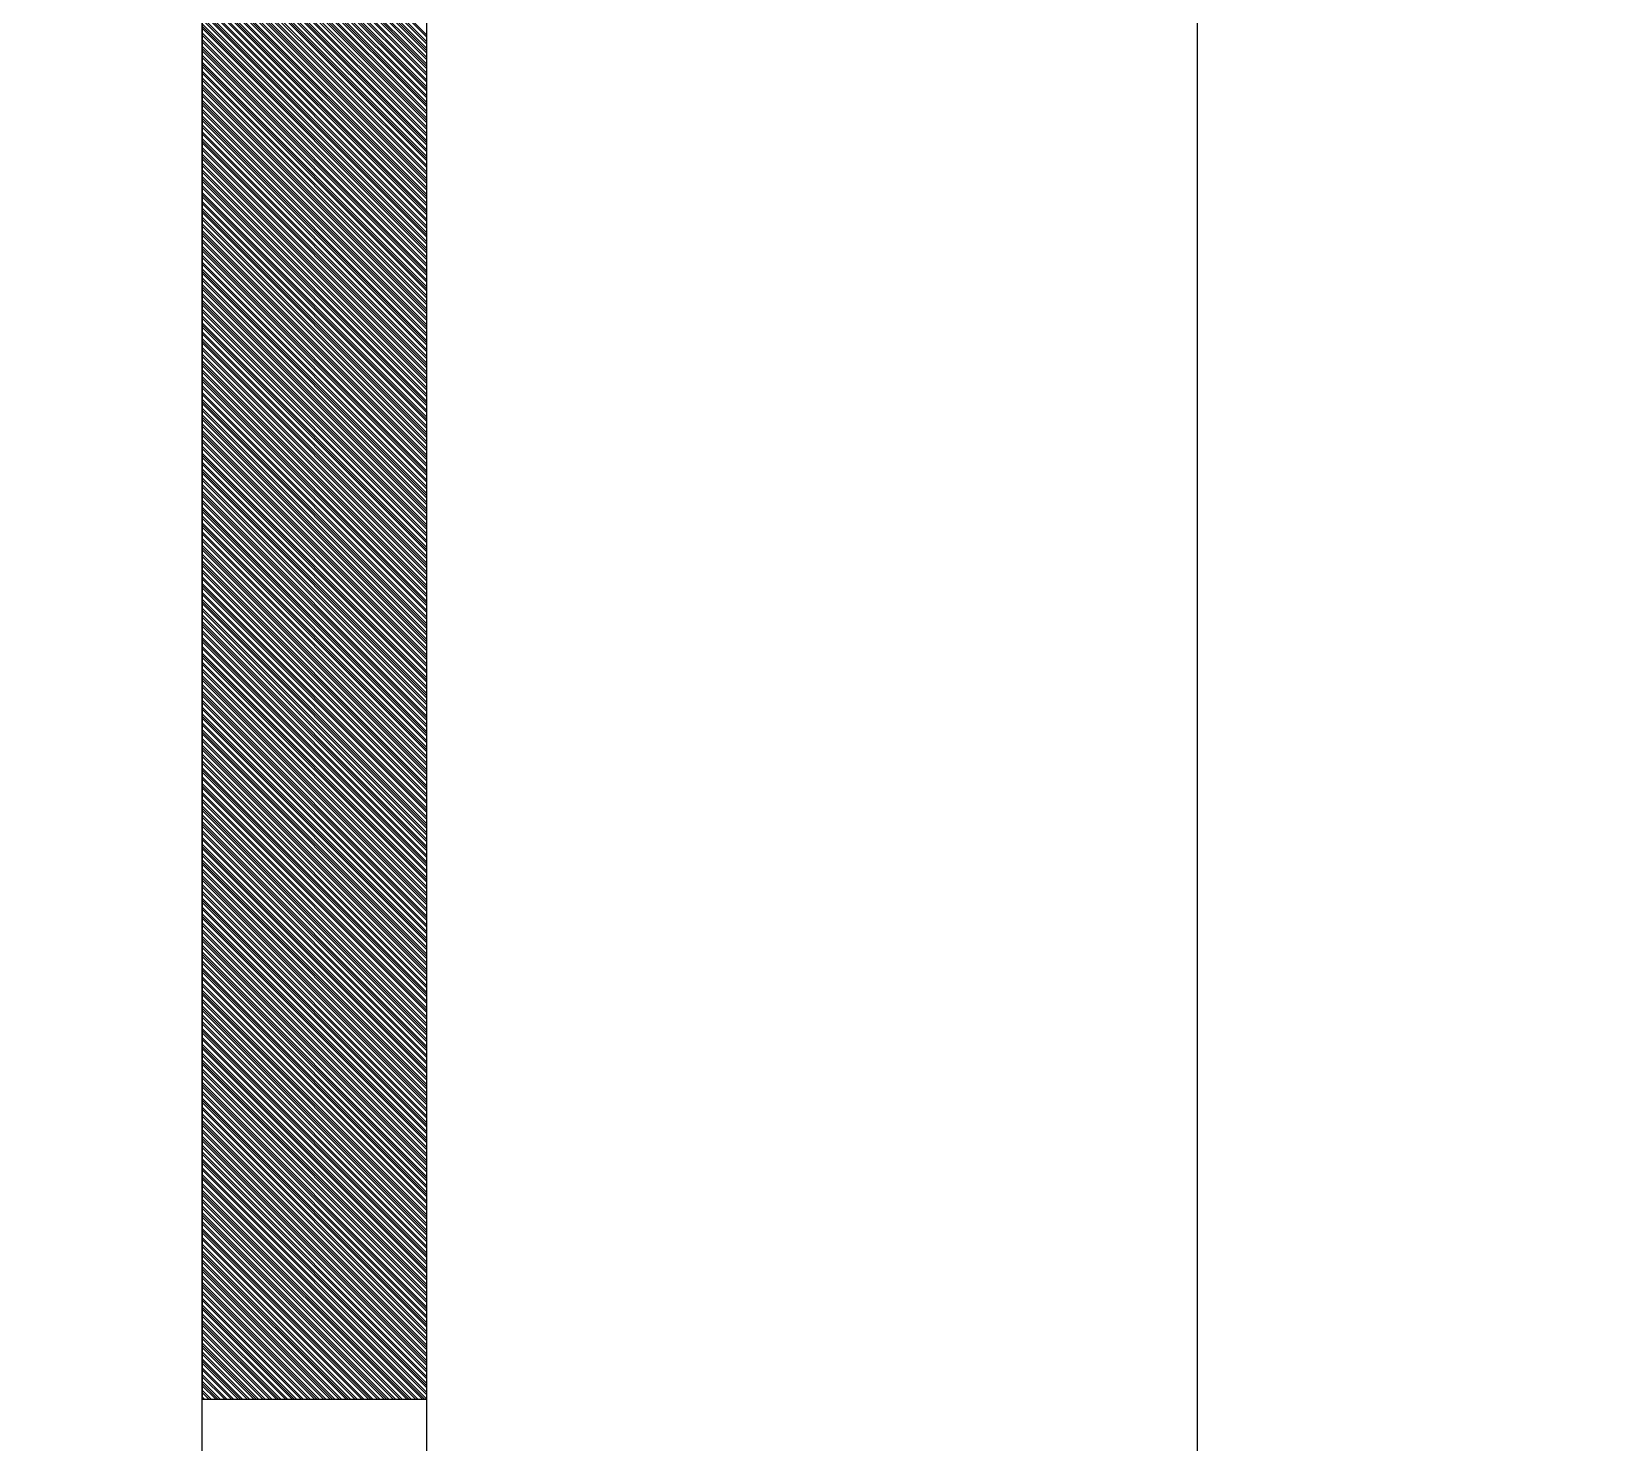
# Model space of a CAD drawing. Extents: x 731654 to 732244, y 4380181 to 4381208.
# Drawn here: x 731892.91 to 731899.96, y 4381130.82 to 4381137.09 of the extents above; entities that cross this region are included whole.
import ezdxf

# ---------------------------------------------------------------- set-up
doc = ezdxf.new("R2010")
doc.units = 0
doc.layers.get('0').update_dxf_attribs({"linetype": 'CONTINUOUS'})

msp = doc.modelspace()

# ---------------------------------------------------------------- linework, layer by layer
at = {"color": 0, "linetype": 'CONTINUOUS'}
for p, q in [((731893.67, 4381081.01), (731893.67, 4381181.01)), ((731893.67, 4381081.01), (731893.67, 4381181.01)), ((731894.67, 4381081.01), (731894.67, 4381181.01)), ((731894.67, 4381081.01), (731894.67, 4381181.01)), ((731894.67, 4381137.08), (731893.67, 4381138.08)), ((731894.67, 4381137.08), (731893.67, 4381138.08)), ((731894.67, 4381137.07), (731893.67, 4381138.07)), ((731894.67, 4381137.07), (731893.67, 4381138.07)), ((731894.67, 4381137.05), (731893.67, 4381138.05)), ((731894.67, 4381137.05), (731893.67, 4381138.05)), ((731894.67, 4381137.04), (731893.67, 4381138.04)), ((731894.67, 4381137.04), (731893.67, 4381138.04)), ((731894.67, 4381137.02), (731893.67, 4381138.02)), ((731894.67, 4381137.02), (731893.67, 4381138.02)), ((731894.67, 4381137.01), (731893.67, 4381138.01)), ((731894.67, 4381137.01), (731893.67, 4381138.01)), ((731894.67, 4381137), (731893.67, 4381138)), ((731894.67, 4381137), (731893.67, 4381138)), ((731894.67, 4381136.98), (731893.67, 4381137.98)), ((731894.67, 4381136.98), (731893.67, 4381137.98)), ((731894.67, 4381136.97), (731893.67, 4381137.97)), ((731894.67, 4381136.97), (731893.67, 4381137.97)), ((731894.67, 4381136.95), (731893.67, 4381137.95)), ((731894.67, 4381136.95), (731893.67, 4381137.95)), ((731894.67, 4381136.94), (731893.67, 4381137.94)), ((731894.67, 4381136.94), (731893.67, 4381137.94)), ((731894.67, 4381136.93), (731893.67, 4381137.93)), ((731894.67, 4381136.93), (731893.67, 4381137.93)), ((731894.67, 4381136.91), (731893.67, 4381137.91)), ((731894.67, 4381136.91), (731893.67, 4381137.91)), ((731894.67, 4381136.9), (731893.67, 4381137.9)), ((731894.67, 4381136.9), (731893.67, 4381137.9)), ((731894.67, 4381136.88), (731893.67, 4381137.88)), ((731894.67, 4381136.88), (731893.67, 4381137.88)), ((731894.67, 4381136.87), (731893.67, 4381137.87)), ((731894.67, 4381136.87), (731893.67, 4381137.87)), ((731894.67, 4381136.85), (731893.67, 4381137.85)), ((731894.67, 4381136.85), (731893.67, 4381137.85)), ((731894.67, 4381136.84), (731893.67, 4381137.84)), ((731894.67, 4381136.84), (731893.67, 4381137.84)), ((731894.67, 4381136.83), (731893.67, 4381137.83)), ((731894.67, 4381136.83), (731893.67, 4381137.83)), ((731894.67, 4381136.81), (731893.67, 4381137.81)), ((731894.67, 4381136.81), (731893.67, 4381137.81)), ((731894.67, 4381136.8), (731893.67, 4381137.8)), ((731894.67, 4381136.8), (731893.67, 4381137.8)), ((731894.67, 4381136.78), (731893.67, 4381137.78)), ((731894.67, 4381136.78), (731893.67, 4381137.78)), ((731894.67, 4381136.77), (731893.67, 4381137.77)), ((731894.67, 4381136.77), (731893.67, 4381137.77)), ((731894.67, 4381136.76), (731893.67, 4381137.76)), ((731894.67, 4381136.76), (731893.67, 4381137.76)), ((731894.67, 4381136.74), (731893.67, 4381137.74)), ((731894.67, 4381136.74), (731893.67, 4381137.74)), ((731894.67, 4381136.73), (731893.67, 4381137.73)), ((731894.67, 4381136.73), (731893.67, 4381137.73)), ((731894.67, 4381136.71), (731893.67, 4381137.71)), ((731894.67, 4381136.71), (731893.67, 4381137.71)), ((731894.67, 4381136.7), (731893.67, 4381137.7)), ((731894.67, 4381136.7), (731893.67, 4381137.7)), ((731894.67, 4381136.69), (731893.67, 4381137.69)), ((731894.67, 4381136.69), (731893.67, 4381137.69)), ((731894.67, 4381136.67), (731893.67, 4381137.67)), ((731894.67, 4381136.67), (731893.67, 4381137.67)), ((731894.67, 4381136.66), (731893.67, 4381137.66)), ((731894.67, 4381136.66), (731893.67, 4381137.66)), ((731894.67, 4381136.64), (731893.67, 4381137.64)), ((731894.67, 4381136.64), (731893.67, 4381137.64)), ((731894.67, 4381136.63), (731893.67, 4381137.63)), ((731894.67, 4381136.63), (731893.67, 4381137.63)), ((731894.67, 4381136.61), (731893.67, 4381137.61)), ((731894.67, 4381136.61), (731893.67, 4381137.61)), ((731894.67, 4381136.6), (731893.67, 4381137.6)), ((731894.67, 4381136.6), (731893.67, 4381137.6)), ((731894.67, 4381136.59), (731893.67, 4381137.59)), ((731894.67, 4381136.59), (731893.67, 4381137.59)), ((731894.67, 4381136.57), (731893.67, 4381137.57)), ((731894.67, 4381136.57), (731893.67, 4381137.57)), ((731894.67, 4381136.56), (731893.67, 4381137.56)), ((731894.67, 4381136.56), (731893.67, 4381137.56)), ((731894.67, 4381136.54), (731893.67, 4381137.54)), ((731894.67, 4381136.54), (731893.67, 4381137.54)), ((731894.67, 4381136.53), (731893.67, 4381137.53)), ((731894.67, 4381136.53), (731893.67, 4381137.53)), ((731894.67, 4381136.52), (731893.67, 4381137.52)), ((731894.67, 4381136.52), (731893.67, 4381137.52)), ((731894.67, 4381136.5), (731893.67, 4381137.5)), ((731894.67, 4381136.5), (731893.67, 4381137.5)), ((731894.67, 4381136.49), (731893.67, 4381137.49)), ((731894.67, 4381136.49), (731893.67, 4381137.49)), ((731894.67, 4381136.47), (731893.67, 4381137.47)), ((731894.67, 4381136.47), (731893.67, 4381137.47)), ((731894.67, 4381136.46), (731893.67, 4381137.46)), ((731894.67, 4381136.46), (731893.67, 4381137.46)), ((731894.67, 4381136.44), (731893.67, 4381137.44)), ((731894.67, 4381136.44), (731893.67, 4381137.44)), ((731894.67, 4381136.43), (731893.67, 4381137.43)), ((731894.67, 4381136.43), (731893.67, 4381137.43)), ((731894.67, 4381136.42), (731893.67, 4381137.42)), ((731894.67, 4381136.42), (731893.67, 4381137.42)), ((731894.67, 4381136.4), (731893.67, 4381137.4)), ((731894.67, 4381136.4), (731893.67, 4381137.4)), ((731894.67, 4381136.39), (731893.67, 4381137.39)), ((731894.67, 4381136.39), (731893.67, 4381137.39)), ((731894.67, 4381136.37), (731893.67, 4381137.37)), ((731894.67, 4381136.37), (731893.67, 4381137.37)), ((731894.67, 4381136.36), (731893.67, 4381137.36)), ((731894.67, 4381136.36), (731893.67, 4381137.36)), ((731894.67, 4381136.35), (731893.67, 4381137.35)), ((731894.67, 4381136.35), (731893.67, 4381137.35)), ((731894.67, 4381136.33), (731893.67, 4381137.33)), ((731894.67, 4381136.33), (731893.67, 4381137.33)), ((731894.67, 4381136.32), (731893.67, 4381137.32)), ((731894.67, 4381136.32), (731893.67, 4381137.32)), ((731894.67, 4381136.3), (731893.67, 4381137.3)), ((731894.67, 4381136.3), (731893.67, 4381137.3)), ((731894.67, 4381136.29), (731893.67, 4381137.29)), ((731894.67, 4381136.29), (731893.67, 4381137.29)), ((731894.67, 4381136.28), (731893.67, 4381137.28)), ((731894.67, 4381136.28), (731893.67, 4381137.28)), ((731894.67, 4381136.26), (731893.67, 4381137.26)), ((731894.67, 4381136.26), (731893.67, 4381137.26)), ((731894.67, 4381136.25), (731893.67, 4381137.25)), ((731894.67, 4381136.25), (731893.67, 4381137.25)), ((731894.67, 4381136.23), (731893.67, 4381137.23)), ((731894.67, 4381136.23), (731893.67, 4381137.23)), ((731894.67, 4381136.22), (731893.67, 4381137.22)), ((731894.67, 4381136.22), (731893.67, 4381137.22)), ((731894.67, 4381136.2), (731893.67, 4381137.2)), ((731894.67, 4381136.2), (731893.67, 4381137.2)), ((731894.67, 4381136.19), (731893.67, 4381137.19)), ((731894.67, 4381136.19), (731893.67, 4381137.19)), ((731894.67, 4381136.18), (731893.67, 4381137.18)), ((731894.67, 4381136.18), (731893.67, 4381137.18)), ((731894.67, 4381136.16), (731893.67, 4381137.16)), ((731894.67, 4381136.16), (731893.67, 4381137.16)), ((731894.67, 4381136.15), (731893.67, 4381137.15)), ((731894.67, 4381136.15), (731893.67, 4381137.15)), ((731894.67, 4381136.13), (731893.67, 4381137.13)), ((731894.67, 4381136.13), (731893.67, 4381137.13)), ((731894.67, 4381136.12), (731893.67, 4381137.12)), ((731894.67, 4381136.12), (731893.67, 4381137.12)), ((731894.67, 4381136.11), (731893.67, 4381137.11)), ((731894.67, 4381136.11), (731893.67, 4381137.11)), ((731894.67, 4381136.09), (731893.67, 4381137.09)), ((731894.67, 4381136.09), (731893.67, 4381137.09)), ((731894.67, 4381136.08), (731893.67, 4381137.08)), ((731894.67, 4381136.08), (731893.67, 4381137.08)), ((731894.67, 4381136.06), (731893.67, 4381137.06)), ((731894.67, 4381136.06), (731893.67, 4381137.06)), ((731894.67, 4381136.05), (731893.67, 4381137.05)), ((731894.67, 4381136.05), (731893.67, 4381137.05)), ((731894.67, 4381136.03), (731893.67, 4381137.03)), ((731894.67, 4381136.03), (731893.67, 4381137.03)), ((731894.67, 4381136.02), (731893.67, 4381137.02)), ((731894.67, 4381136.02), (731893.67, 4381137.02)), ((731894.67, 4381136.01), (731893.67, 4381137.01)), ((731894.67, 4381136.01), (731893.67, 4381137.01)), ((731894.67, 4381135.99), (731893.67, 4381136.99)), ((731894.67, 4381135.99), (731893.67, 4381136.99)), ((731894.67, 4381135.98), (731893.67, 4381136.98)), ((731894.67, 4381135.98), (731893.67, 4381136.98)), ((731894.67, 4381135.96), (731893.67, 4381136.96)), ((731894.67, 4381135.96), (731893.67, 4381136.96)), ((731894.67, 4381135.95), (731893.67, 4381136.95)), ((731894.67, 4381135.95), (731893.67, 4381136.95)), ((731894.67, 4381135.94), (731893.67, 4381136.94)), ((731894.67, 4381135.94), (731893.67, 4381136.94)), ((731894.67, 4381135.92), (731893.67, 4381136.92)), ((731894.67, 4381135.92), (731893.67, 4381136.92)), ((731894.67, 4381135.91), (731893.67, 4381136.91)), ((731894.67, 4381135.91), (731893.67, 4381136.91)), ((731894.67, 4381135.89), (731893.67, 4381136.89)), ((731894.67, 4381135.89), (731893.67, 4381136.89)), ((731894.67, 4381135.88), (731893.67, 4381136.88)), ((731894.67, 4381135.88), (731893.67, 4381136.88)), ((731894.67, 4381135.86), (731893.67, 4381136.86)), ((731894.67, 4381135.86), (731893.67, 4381136.86)), ((731894.67, 4381135.85), (731893.67, 4381136.85)), ((731894.67, 4381135.85), (731893.67, 4381136.85)), ((731894.67, 4381135.84), (731893.67, 4381136.84)), ((731894.67, 4381135.84), (731893.67, 4381136.84)), ((731894.67, 4381135.82), (731893.67, 4381136.82)), ((731894.67, 4381135.82), (731893.67, 4381136.82)), ((731894.67, 4381135.81), (731893.67, 4381136.81)), ((731894.67, 4381135.81), (731893.67, 4381136.81)), ((731894.67, 4381135.79), (731893.67, 4381136.79)), ((731894.67, 4381135.79), (731893.67, 4381136.79)), ((731894.67, 4381135.78), (731893.67, 4381136.78)), ((731894.67, 4381135.78), (731893.67, 4381136.78)), ((731894.67, 4381135.77), (731893.67, 4381136.77)), ((731894.67, 4381135.77), (731893.67, 4381136.77)), ((731894.67, 4381135.75), (731893.67, 4381136.75)), ((731894.67, 4381135.75), (731893.67, 4381136.75)), ((731894.67, 4381135.74), (731893.67, 4381136.74)), ((731894.67, 4381135.74), (731893.67, 4381136.74)), ((731894.67, 4381135.72), (731893.67, 4381136.72)), ((731894.67, 4381135.72), (731893.67, 4381136.72)), ((731894.67, 4381135.71), (731893.67, 4381136.71)), ((731894.67, 4381135.71), (731893.67, 4381136.71)), ((731894.67, 4381135.7), (731893.67, 4381136.7)), ((731894.67, 4381135.7), (731893.67, 4381136.7)), ((731894.67, 4381135.68), (731893.67, 4381136.68)), ((731894.67, 4381135.68), (731893.67, 4381136.68)), ((731894.67, 4381135.67), (731893.67, 4381136.67)), ((731894.67, 4381135.67), (731893.67, 4381136.67)), ((731894.67, 4381135.65), (731893.67, 4381136.65)), ((731894.67, 4381135.65), (731893.67, 4381136.65)), ((731894.67, 4381135.64), (731893.67, 4381136.64)), ((731894.67, 4381135.64), (731893.67, 4381136.64)), ((731894.67, 4381135.62), (731893.67, 4381136.62)), ((731894.67, 4381135.62), (731893.67, 4381136.62)), ((731894.67, 4381135.61), (731893.67, 4381136.61)), ((731894.67, 4381135.61), (731893.67, 4381136.61)), ((731894.67, 4381135.6), (731893.67, 4381136.6)), ((731894.67, 4381135.6), (731893.67, 4381136.6)), ((731894.67, 4381135.58), (731893.67, 4381136.58)), ((731894.67, 4381135.58), (731893.67, 4381136.58)), ((731894.67, 4381135.57), (731893.67, 4381136.57)), ((731894.67, 4381135.57), (731893.67, 4381136.57)), ((731894.67, 4381135.55), (731893.67, 4381136.55)), ((731894.67, 4381135.55), (731893.67, 4381136.55)), ((731894.67, 4381135.54), (731893.67, 4381136.54)), ((731894.67, 4381135.54), (731893.67, 4381136.54)), ((731894.67, 4381135.53), (731893.67, 4381136.53)), ((731894.67, 4381135.53), (731893.67, 4381136.53)), ((731894.67, 4381135.51), (731893.67, 4381136.51)), ((731894.67, 4381135.51), (731893.67, 4381136.51)), ((731894.67, 4381135.5), (731893.67, 4381136.5)), ((731894.67, 4381135.5), (731893.67, 4381136.5)), ((731894.67, 4381135.48), (731893.67, 4381136.48)), ((731894.67, 4381135.48), (731893.67, 4381136.48)), ((731894.67, 4381135.47), (731893.67, 4381136.47)), ((731894.67, 4381135.47), (731893.67, 4381136.47)), ((731894.67, 4381135.45), (731893.67, 4381136.45)), ((731894.67, 4381135.45), (731893.67, 4381136.45)), ((731894.67, 4381135.44), (731893.67, 4381136.44)), ((731894.67, 4381135.44), (731893.67, 4381136.44)), ((731894.67, 4381135.43), (731893.67, 4381136.43)), ((731894.67, 4381135.43), (731893.67, 4381136.43)), ((731894.67, 4381135.41), (731893.67, 4381136.41)), ((731894.67, 4381135.41), (731893.67, 4381136.41)), ((731894.67, 4381135.4), (731893.67, 4381136.4)), ((731894.67, 4381135.4), (731893.67, 4381136.4)), ((731894.67, 4381135.38), (731893.67, 4381136.38)), ((731894.67, 4381135.38), (731893.67, 4381136.38)), ((731894.67, 4381135.37), (731893.67, 4381136.37)), ((731894.67, 4381135.37), (731893.67, 4381136.37)), ((731894.67, 4381135.36), (731893.67, 4381136.36)), ((731894.67, 4381135.36), (731893.67, 4381136.36)), ((731894.67, 4381135.34), (731893.67, 4381136.34)), ((731894.67, 4381135.34), (731893.67, 4381136.34)), ((731894.67, 4381135.33), (731893.67, 4381136.33)), ((731894.67, 4381135.33), (731893.67, 4381136.33)), ((731894.67, 4381135.31), (731893.67, 4381136.31)), ((731894.67, 4381135.31), (731893.67, 4381136.31)), ((731894.67, 4381135.3), (731893.67, 4381136.3)), ((731894.67, 4381135.3), (731893.67, 4381136.3)), ((731894.67, 4381135.29), (731893.67, 4381136.29)), ((731894.67, 4381135.29), (731893.67, 4381136.29)), ((731894.67, 4381135.27), (731893.67, 4381136.27)), ((731894.67, 4381135.27), (731893.67, 4381136.27)), ((731894.67, 4381135.26), (731893.67, 4381136.26)), ((731894.67, 4381135.26), (731893.67, 4381136.26)), ((731894.67, 4381135.24), (731893.67, 4381136.24)), ((731894.67, 4381135.24), (731893.67, 4381136.24)), ((731894.67, 4381135.23), (731893.67, 4381136.23)), ((731894.67, 4381135.23), (731893.67, 4381136.23)), ((731894.67, 4381135.21), (731893.67, 4381136.21)), ((731894.67, 4381135.21), (731893.67, 4381136.21)), ((731894.67, 4381135.2), (731893.67, 4381136.2)), ((731894.67, 4381135.2), (731893.67, 4381136.2)), ((731894.67, 4381135.19), (731893.67, 4381136.19)), ((731894.67, 4381135.19), (731893.67, 4381136.19)), ((731894.67, 4381135.17), (731893.67, 4381136.17)), ((731894.67, 4381135.17), (731893.67, 4381136.17)), ((731894.67, 4381135.16), (731893.67, 4381136.16)), ((731894.67, 4381135.16), (731893.67, 4381136.16)), ((731894.67, 4381135.14), (731893.67, 4381136.14)), ((731894.67, 4381135.14), (731893.67, 4381136.14)), ((731894.67, 4381135.13), (731893.67, 4381136.13)), ((731894.67, 4381135.13), (731893.67, 4381136.13)), ((731894.67, 4381135.12), (731893.67, 4381136.12)), ((731894.67, 4381135.12), (731893.67, 4381136.12)), ((731894.67, 4381135.1), (731893.67, 4381136.1)), ((731894.67, 4381135.1), (731893.67, 4381136.1)), ((731894.67, 4381135.09), (731893.67, 4381136.09)), ((731894.67, 4381135.09), (731893.67, 4381136.09)), ((731894.67, 4381135.07), (731893.67, 4381136.07)), ((731894.67, 4381135.07), (731893.67, 4381136.07)), ((731894.67, 4381135.06), (731893.67, 4381136.06)), ((731894.67, 4381135.06), (731893.67, 4381136.06)), ((731894.67, 4381135.04), (731893.67, 4381136.04)), ((731894.67, 4381135.04), (731893.67, 4381136.04)), ((731894.67, 4381135.03), (731893.67, 4381136.03)), ((731894.67, 4381135.03), (731893.67, 4381136.03)), ((731894.67, 4381135.02), (731893.67, 4381136.02)), ((731894.67, 4381135.02), (731893.67, 4381136.02)), ((731894.67, 4381135), (731893.67, 4381136)), ((731894.67, 4381135), (731893.67, 4381136)), ((731894.67, 4381134.99), (731893.67, 4381135.99)), ((731894.67, 4381134.99), (731893.67, 4381135.99)), ((731894.67, 4381134.97), (731893.67, 4381135.97)), ((731894.67, 4381134.97), (731893.67, 4381135.97)), ((731894.67, 4381134.96), (731893.67, 4381135.96)), ((731894.67, 4381134.96), (731893.67, 4381135.96)), ((731894.67, 4381134.95), (731893.67, 4381135.95)), ((731894.67, 4381134.95), (731893.67, 4381135.95)), ((731894.67, 4381134.93), (731893.67, 4381135.93)), ((731894.67, 4381134.93), (731893.67, 4381135.93)), ((731894.67, 4381134.92), (731893.67, 4381135.92)), ((731894.67, 4381134.92), (731893.67, 4381135.92)), ((731894.67, 4381134.9), (731893.67, 4381135.9)), ((731894.67, 4381134.9), (731893.67, 4381135.9)), ((731894.67, 4381134.89), (731893.67, 4381135.89)), ((731894.67, 4381134.89), (731893.67, 4381135.89)), ((731894.67, 4381134.88), (731893.67, 4381135.88)), ((731894.67, 4381134.88), (731893.67, 4381135.88)), ((731894.67, 4381134.86), (731893.67, 4381135.86)), ((731894.67, 4381134.86), (731893.67, 4381135.86)), ((731894.67, 4381134.85), (731893.67, 4381135.85)), ((731894.67, 4381134.85), (731893.67, 4381135.85)), ((731894.67, 4381134.83), (731893.67, 4381135.83)), ((731894.67, 4381134.83), (731893.67, 4381135.83)), ((731894.67, 4381134.82), (731893.67, 4381135.82)), ((731894.67, 4381134.82), (731893.67, 4381135.82)), ((731894.67, 4381134.8), (731893.67, 4381135.8)), ((731894.67, 4381134.8), (731893.67, 4381135.8)), ((731894.67, 4381134.79), (731893.67, 4381135.79)), ((731894.67, 4381134.79), (731893.67, 4381135.79)), ((731894.67, 4381134.78), (731893.67, 4381135.78)), ((731894.67, 4381134.78), (731893.67, 4381135.78)), ((731894.67, 4381134.76), (731893.67, 4381135.76)), ((731894.67, 4381134.76), (731893.67, 4381135.76)), ((731894.67, 4381134.75), (731893.67, 4381135.75)), ((731894.67, 4381134.75), (731893.67, 4381135.75)), ((731894.67, 4381134.73), (731893.67, 4381135.73)), ((731894.67, 4381134.73), (731893.67, 4381135.73)), ((731894.67, 4381134.72), (731893.67, 4381135.72)), ((731894.67, 4381134.72), (731893.67, 4381135.72)), ((731894.67, 4381134.71), (731893.67, 4381135.71)), ((731894.67, 4381134.71), (731893.67, 4381135.71)), ((731894.67, 4381134.69), (731893.67, 4381135.69)), ((731894.67, 4381134.69), (731893.67, 4381135.69)), ((731894.67, 4381134.68), (731893.67, 4381135.68)), ((731894.67, 4381134.68), (731893.67, 4381135.68)), ((731894.67, 4381134.66), (731893.67, 4381135.66)), ((731894.67, 4381134.66), (731893.67, 4381135.66)), ((731894.67, 4381134.65), (731893.67, 4381135.65)), ((731894.67, 4381134.65), (731893.67, 4381135.65)), ((731894.67, 4381134.63), (731893.67, 4381135.63)), ((731894.67, 4381134.63), (731893.67, 4381135.63)), ((731894.67, 4381134.62), (731893.67, 4381135.62)), ((731894.67, 4381134.62), (731893.67, 4381135.62)), ((731894.67, 4381134.61), (731893.67, 4381135.61)), ((731894.67, 4381134.61), (731893.67, 4381135.61)), ((731894.67, 4381134.59), (731893.67, 4381135.59)), ((731894.67, 4381134.59), (731893.67, 4381135.59)), ((731894.67, 4381134.58), (731893.67, 4381135.58)), ((731894.67, 4381134.58), (731893.67, 4381135.58)), ((731894.67, 4381134.56), (731893.67, 4381135.56)), ((731894.67, 4381134.56), (731893.67, 4381135.56)), ((731894.67, 4381134.55), (731893.67, 4381135.55)), ((731894.67, 4381134.55), (731893.67, 4381135.55)), ((731894.67, 4381134.54), (731893.67, 4381135.54)), ((731894.67, 4381134.54), (731893.67, 4381135.54)), ((731894.67, 4381134.52), (731893.67, 4381135.52)), ((731894.67, 4381134.52), (731893.67, 4381135.52)), ((731894.67, 4381134.51), (731893.67, 4381135.51)), ((731894.67, 4381134.51), (731893.67, 4381135.51)), ((731894.67, 4381134.49), (731893.67, 4381135.49)), ((731894.67, 4381134.49), (731893.67, 4381135.49)), ((731894.67, 4381134.48), (731893.67, 4381135.48)), ((731894.67, 4381134.48), (731893.67, 4381135.48)), ((731894.67, 4381134.46), (731893.67, 4381135.46)), ((731894.67, 4381134.46), (731893.67, 4381135.46)), ((731894.67, 4381134.45), (731893.67, 4381135.45)), ((731894.67, 4381134.45), (731893.67, 4381135.45)), ((731894.67, 4381134.44), (731893.67, 4381135.44)), ((731894.67, 4381134.44), (731893.67, 4381135.44)), ((731894.67, 4381134.42), (731893.67, 4381135.42)), ((731894.67, 4381134.42), (731893.67, 4381135.42)), ((731894.67, 4381134.41), (731893.67, 4381135.41)), ((731894.67, 4381134.41), (731893.67, 4381135.41)), ((731894.67, 4381134.39), (731893.67, 4381135.39)), ((731894.67, 4381134.39), (731893.67, 4381135.39)), ((731894.67, 4381134.38), (731893.67, 4381135.38)), ((731894.67, 4381134.38), (731893.67, 4381135.38)), ((731894.67, 4381134.37), (731893.67, 4381135.37)), ((731894.67, 4381134.37), (731893.67, 4381135.37)), ((731894.67, 4381134.35), (731893.67, 4381135.35)), ((731894.67, 4381134.35), (731893.67, 4381135.35)), ((731894.67, 4381134.34), (731893.67, 4381135.34)), ((731894.67, 4381134.34), (731893.67, 4381135.34)), ((731894.67, 4381134.32), (731893.67, 4381135.32)), ((731894.67, 4381134.32), (731893.67, 4381135.32)), ((731894.67, 4381134.31), (731893.67, 4381135.31)), ((731894.67, 4381134.31), (731893.67, 4381135.31)), ((731894.67, 4381134.3), (731893.67, 4381135.3)), ((731894.67, 4381134.3), (731893.67, 4381135.3)), ((731894.67, 4381134.28), (731893.67, 4381135.28)), ((731894.67, 4381134.28), (731893.67, 4381135.28)), ((731894.67, 4381134.27), (731893.67, 4381135.27)), ((731894.67, 4381134.27), (731893.67, 4381135.27)), ((731894.67, 4381134.25), (731893.67, 4381135.25)), ((731894.67, 4381134.25), (731893.67, 4381135.25)), ((731894.67, 4381134.24), (731893.67, 4381135.24)), ((731894.67, 4381134.24), (731893.67, 4381135.24)), ((731894.67, 4381134.22), (731893.67, 4381135.22)), ((731894.67, 4381134.22), (731893.67, 4381135.22)), ((731894.67, 4381134.21), (731893.67, 4381135.21)), ((731894.67, 4381134.21), (731893.67, 4381135.21)), ((731894.67, 4381134.2), (731893.67, 4381135.2)), ((731894.67, 4381134.2), (731893.67, 4381135.2)), ((731894.67, 4381134.18), (731893.67, 4381135.18)), ((731894.67, 4381134.18), (731893.67, 4381135.18)), ((731894.67, 4381134.17), (731893.67, 4381135.17)), ((731894.67, 4381134.17), (731893.67, 4381135.17)), ((731894.67, 4381134.15), (731893.67, 4381135.15)), ((731894.67, 4381134.15), (731893.67, 4381135.15)), ((731894.67, 4381134.14), (731893.67, 4381135.14)), ((731894.67, 4381134.14), (731893.67, 4381135.14)), ((731894.67, 4381134.13), (731893.67, 4381135.13)), ((731894.67, 4381134.13), (731893.67, 4381135.13)), ((731894.67, 4381134.11), (731893.67, 4381135.11)), ((731894.67, 4381134.11), (731893.67, 4381135.11)), ((731894.67, 4381134.1), (731893.67, 4381135.1)), ((731894.67, 4381134.1), (731893.67, 4381135.1)), ((731894.67, 4381134.08), (731893.67, 4381135.08)), ((731894.67, 4381134.08), (731893.67, 4381135.08)), ((731894.67, 4381134.07), (731893.67, 4381135.07)), ((731894.67, 4381134.07), (731893.67, 4381135.07)), ((731894.67, 4381134.05), (731893.67, 4381135.05)), ((731894.67, 4381134.05), (731893.67, 4381135.05)), ((731894.67, 4381134.04), (731893.67, 4381135.04)), ((731894.67, 4381134.04), (731893.67, 4381135.04)), ((731894.67, 4381134.03), (731893.67, 4381135.03)), ((731894.67, 4381134.03), (731893.67, 4381135.03)), ((731894.67, 4381134.01), (731893.67, 4381135.01)), ((731894.67, 4381134.01), (731893.67, 4381135.01)), ((731894.67, 4381134), (731893.67, 4381135)), ((731894.67, 4381134), (731893.67, 4381135)), ((731894.67, 4381133.98), (731893.67, 4381134.98)), ((731894.67, 4381133.98), (731893.67, 4381134.98)), ((731894.67, 4381133.97), (731893.67, 4381134.97)), ((731894.67, 4381133.97), (731893.67, 4381134.97)), ((731894.67, 4381133.96), (731893.67, 4381134.96)), ((731894.67, 4381133.96), (731893.67, 4381134.96)), ((731894.67, 4381133.94), (731893.67, 4381134.94)), ((731894.67, 4381133.94), (731893.67, 4381134.94)), ((731894.67, 4381133.93), (731893.67, 4381134.93)), ((731894.67, 4381133.93), (731893.67, 4381134.93)), ((731894.67, 4381133.91), (731893.67, 4381134.91)), ((731894.67, 4381133.91), (731893.67, 4381134.91)), ((731894.67, 4381133.9), (731893.67, 4381134.9)), ((731894.67, 4381133.9), (731893.67, 4381134.9)), ((731894.67, 4381133.89), (731893.67, 4381134.89)), ((731894.67, 4381133.89), (731893.67, 4381134.89)), ((731894.67, 4381133.87), (731893.67, 4381134.87)), ((731894.67, 4381133.87), (731893.67, 4381134.87)), ((731894.67, 4381133.86), (731893.67, 4381134.86)), ((731894.67, 4381133.86), (731893.67, 4381134.86)), ((731894.67, 4381133.84), (731893.67, 4381134.84)), ((731894.67, 4381133.84), (731893.67, 4381134.84)), ((731894.67, 4381133.83), (731893.67, 4381134.83)), ((731894.67, 4381133.83), (731893.67, 4381134.83)), ((731894.67, 4381133.81), (731893.67, 4381134.81)), ((731894.67, 4381133.81), (731893.67, 4381134.81)), ((731894.67, 4381133.8), (731893.67, 4381134.8)), ((731894.67, 4381133.8), (731893.67, 4381134.8)), ((731894.67, 4381133.79), (731893.67, 4381134.79)), ((731894.67, 4381133.79), (731893.67, 4381134.79)), ((731894.67, 4381133.77), (731893.67, 4381134.77)), ((731894.67, 4381133.77), (731893.67, 4381134.77)), ((731894.67, 4381133.76), (731893.67, 4381134.76)), ((731894.67, 4381133.76), (731893.67, 4381134.76)), ((731894.67, 4381133.74), (731893.67, 4381134.74)), ((731894.67, 4381133.74), (731893.67, 4381134.74)), ((731894.67, 4381133.73), (731893.67, 4381134.73)), ((731894.67, 4381133.73), (731893.67, 4381134.73)), ((731894.67, 4381133.72), (731893.67, 4381134.72)), ((731894.67, 4381133.72), (731893.67, 4381134.72)), ((731894.67, 4381133.7), (731893.67, 4381134.7)), ((731894.67, 4381133.7), (731893.67, 4381134.7)), ((731894.67, 4381133.69), (731893.67, 4381134.69)), ((731894.67, 4381133.69), (731893.67, 4381134.69)), ((731894.67, 4381133.67), (731893.67, 4381134.67)), ((731894.67, 4381133.67), (731893.67, 4381134.67)), ((731894.67, 4381133.66), (731893.67, 4381134.66)), ((731894.67, 4381133.66), (731893.67, 4381134.66)), ((731894.67, 4381133.64), (731893.67, 4381134.64)), ((731894.67, 4381133.64), (731893.67, 4381134.64)), ((731894.67, 4381133.63), (731893.67, 4381134.63)), ((731894.67, 4381133.63), (731893.67, 4381134.63)), ((731894.67, 4381133.62), (731893.67, 4381134.62)), ((731894.67, 4381133.62), (731893.67, 4381134.62)), ((731894.67, 4381133.6), (731893.67, 4381134.6)), ((731894.67, 4381133.6), (731893.67, 4381134.6)), ((731894.67, 4381133.59), (731893.67, 4381134.59)), ((731894.67, 4381133.59), (731893.67, 4381134.59)), ((731894.67, 4381133.57), (731893.67, 4381134.57)), ((731894.67, 4381133.57), (731893.67, 4381134.57)), ((731894.67, 4381133.56), (731893.67, 4381134.56)), ((731894.67, 4381133.56), (731893.67, 4381134.56)), ((731894.67, 4381133.55), (731893.67, 4381134.55)), ((731894.67, 4381133.55), (731893.67, 4381134.55)), ((731894.67, 4381133.53), (731893.67, 4381134.53)), ((731894.67, 4381133.53), (731893.67, 4381134.53)), ((731894.67, 4381133.52), (731893.67, 4381134.52)), ((731894.67, 4381133.52), (731893.67, 4381134.52)), ((731894.67, 4381133.5), (731893.67, 4381134.5)), ((731894.67, 4381133.5), (731893.67, 4381134.5)), ((731894.67, 4381133.49), (731893.67, 4381134.49)), ((731894.67, 4381133.49), (731893.67, 4381134.49)), ((731894.67, 4381133.47), (731893.67, 4381134.47)), ((731894.67, 4381133.47), (731893.67, 4381134.47)), ((731894.67, 4381133.46), (731893.67, 4381134.46)), ((731894.67, 4381133.46), (731893.67, 4381134.46)), ((731894.67, 4381133.45), (731893.67, 4381134.45)), ((731894.67, 4381133.45), (731893.67, 4381134.45)), ((731894.67, 4381133.43), (731893.67, 4381134.43)), ((731894.67, 4381133.43), (731893.67, 4381134.43)), ((731894.67, 4381133.42), (731893.67, 4381134.42)), ((731894.67, 4381133.42), (731893.67, 4381134.42)), ((731894.67, 4381133.4), (731893.67, 4381134.4)), ((731894.67, 4381133.4), (731893.67, 4381134.4)), ((731894.67, 4381133.39), (731893.67, 4381134.39)), ((731894.67, 4381133.39), (731893.67, 4381134.39)), ((731894.67, 4381133.38), (731893.67, 4381134.38)), ((731894.67, 4381133.38), (731893.67, 4381134.38)), ((731894.67, 4381133.36), (731893.67, 4381134.36)), ((731894.67, 4381133.36), (731893.67, 4381134.36)), ((731894.67, 4381133.35), (731893.67, 4381134.35)), ((731894.67, 4381133.35), (731893.67, 4381134.35)), ((731894.67, 4381133.33), (731893.67, 4381134.33)), ((731894.67, 4381133.33), (731893.67, 4381134.33)), ((731894.67, 4381133.32), (731893.67, 4381134.32)), ((731894.67, 4381133.32), (731893.67, 4381134.32)), ((731894.67, 4381133.31), (731893.67, 4381134.31)), ((731894.67, 4381133.31), (731893.67, 4381134.31)), ((731894.67, 4381133.29), (731893.67, 4381134.29)), ((731894.67, 4381133.29), (731893.67, 4381134.29)), ((731894.67, 4381133.28), (731893.67, 4381134.28)), ((731894.67, 4381133.28), (731893.67, 4381134.28)), ((731894.67, 4381133.26), (731893.67, 4381134.26)), ((731894.67, 4381133.26), (731893.67, 4381134.26)), ((731894.67, 4381133.25), (731893.67, 4381134.25)), ((731894.67, 4381133.25), (731893.67, 4381134.25)), ((731894.67, 4381133.23), (731893.67, 4381134.23)), ((731894.67, 4381133.23), (731893.67, 4381134.23)), ((731894.67, 4381133.22), (731893.67, 4381134.22)), ((731894.67, 4381133.22), (731893.67, 4381134.22)), ((731894.67, 4381133.21), (731893.67, 4381134.21)), ((731894.67, 4381133.21), (731893.67, 4381134.21)), ((731894.67, 4381133.19), (731893.67, 4381134.19)), ((731894.67, 4381133.19), (731893.67, 4381134.19)), ((731894.67, 4381133.18), (731893.67, 4381134.18)), ((731894.67, 4381133.18), (731893.67, 4381134.18)), ((731894.67, 4381133.16), (731893.67, 4381134.16)), ((731894.67, 4381133.16), (731893.67, 4381134.16)), ((731894.67, 4381133.15), (731893.67, 4381134.15)), ((731894.67, 4381133.15), (731893.67, 4381134.15)), ((731894.67, 4381133.14), (731893.67, 4381134.14)), ((731894.67, 4381133.14), (731893.67, 4381134.14)), ((731894.67, 4381133.12), (731893.67, 4381134.12)), ((731894.67, 4381133.12), (731893.67, 4381134.12)), ((731894.67, 4381133.11), (731893.67, 4381134.11)), ((731894.67, 4381133.11), (731893.67, 4381134.11)), ((731894.67, 4381133.09), (731893.67, 4381134.09)), ((731894.67, 4381133.09), (731893.67, 4381134.09)), ((731894.67, 4381133.08), (731893.67, 4381134.08)), ((731894.67, 4381133.08), (731893.67, 4381134.08)), ((731894.67, 4381133.06), (731893.67, 4381134.06)), ((731894.67, 4381133.06), (731893.67, 4381134.06)), ((731894.67, 4381133.05), (731893.67, 4381134.05)), ((731894.67, 4381133.05), (731893.67, 4381134.05)), ((731894.67, 4381133.04), (731893.67, 4381134.04)), ((731894.67, 4381133.04), (731893.67, 4381134.04)), ((731894.67, 4381133.02), (731893.67, 4381134.02)), ((731894.67, 4381133.02), (731893.67, 4381134.02)), ((731894.67, 4381133.01), (731893.67, 4381134.01)), ((731894.67, 4381133.01), (731893.67, 4381134.01)), ((731894.67, 4381132.99), (731893.67, 4381133.99)), ((731894.67, 4381132.99), (731893.67, 4381133.99)), ((731894.67, 4381132.98), (731893.67, 4381133.98)), ((731894.67, 4381132.98), (731893.67, 4381133.98)), ((731894.67, 4381132.97), (731893.67, 4381133.97)), ((731894.67, 4381132.97), (731893.67, 4381133.97)), ((731894.67, 4381132.95), (731893.67, 4381133.95)), ((731894.67, 4381132.95), (731893.67, 4381133.95)), ((731894.67, 4381132.94), (731893.67, 4381133.94)), ((731894.67, 4381132.94), (731893.67, 4381133.94)), ((731894.67, 4381132.92), (731893.67, 4381133.92)), ((731894.67, 4381132.92), (731893.67, 4381133.92)), ((731894.67, 4381132.91), (731893.67, 4381133.91)), ((731894.67, 4381132.91), (731893.67, 4381133.91)), ((731894.67, 4381132.9), (731893.67, 4381133.9)), ((731894.67, 4381132.9), (731893.67, 4381133.9)), ((731894.67, 4381132.88), (731893.67, 4381133.88)), ((731894.67, 4381132.88), (731893.67, 4381133.88)), ((731894.67, 4381132.87), (731893.67, 4381133.87)), ((731894.67, 4381132.87), (731893.67, 4381133.87)), ((731894.67, 4381132.85), (731893.67, 4381133.85)), ((731894.67, 4381132.85), (731893.67, 4381133.85)), ((731894.67, 4381132.84), (731893.67, 4381133.84)), ((731894.67, 4381132.84), (731893.67, 4381133.84)), ((731894.67, 4381132.82), (731893.67, 4381133.82)), ((731894.67, 4381132.82), (731893.67, 4381133.82)), ((731894.67, 4381132.81), (731893.67, 4381133.81)), ((731894.67, 4381132.81), (731893.67, 4381133.81)), ((731894.67, 4381132.8), (731893.67, 4381133.8)), ((731894.67, 4381132.8), (731893.67, 4381133.8)), ((731894.67, 4381132.78), (731893.67, 4381133.78)), ((731894.67, 4381132.78), (731893.67, 4381133.78)), ((731894.67, 4381132.77), (731893.67, 4381133.77)), ((731894.67, 4381132.77), (731893.67, 4381133.77)), ((731894.67, 4381132.75), (731893.67, 4381133.75)), ((731894.67, 4381132.75), (731893.67, 4381133.75)), ((731894.67, 4381132.74), (731893.67, 4381133.74)), ((731894.67, 4381132.74), (731893.67, 4381133.74)), ((731894.67, 4381132.73), (731893.67, 4381133.73)), ((731894.67, 4381132.73), (731893.67, 4381133.73)), ((731894.67, 4381132.71), (731893.67, 4381133.71)), ((731894.67, 4381132.71), (731893.67, 4381133.71)), ((731894.67, 4381132.7), (731893.67, 4381133.7)), ((731894.67, 4381132.7), (731893.67, 4381133.7)), ((731894.67, 4381132.68), (731893.67, 4381133.68)), ((731894.67, 4381132.68), (731893.67, 4381133.68)), ((731894.67, 4381132.67), (731893.67, 4381133.67)), ((731894.67, 4381132.67), (731893.67, 4381133.67)), ((731894.67, 4381132.65), (731893.67, 4381133.65)), ((731894.67, 4381132.65), (731893.67, 4381133.65)), ((731894.67, 4381132.64), (731893.67, 4381133.64)), ((731894.67, 4381132.64), (731893.67, 4381133.64)), ((731894.67, 4381132.63), (731893.67, 4381133.63)), ((731894.67, 4381132.63), (731893.67, 4381133.63)), ((731894.67, 4381132.61), (731893.67, 4381133.61)), ((731894.67, 4381132.61), (731893.67, 4381133.61)), ((731894.67, 4381132.6), (731893.67, 4381133.6)), ((731894.67, 4381132.6), (731893.67, 4381133.6)), ((731894.67, 4381132.58), (731893.67, 4381133.58)), ((731894.67, 4381132.58), (731893.67, 4381133.58)), ((731894.67, 4381132.57), (731893.67, 4381133.57)), ((731894.67, 4381132.57), (731893.67, 4381133.57)), ((731894.67, 4381132.56), (731893.67, 4381133.56)), ((731894.67, 4381132.56), (731893.67, 4381133.56)), ((731894.67, 4381132.54), (731893.67, 4381133.54)), ((731894.67, 4381132.54), (731893.67, 4381133.54)), ((731894.67, 4381132.53), (731893.67, 4381133.53)), ((731894.67, 4381132.53), (731893.67, 4381133.53)), ((731894.67, 4381132.51), (731893.67, 4381133.51)), ((731894.67, 4381132.51), (731893.67, 4381133.51)), ((731894.67, 4381132.5), (731893.67, 4381133.5)), ((731894.67, 4381132.5), (731893.67, 4381133.5)), ((731894.67, 4381132.48), (731893.67, 4381133.48)), ((731894.67, 4381132.48), (731893.67, 4381133.48)), ((731894.67, 4381132.47), (731893.67, 4381133.47)), ((731894.67, 4381132.47), (731893.67, 4381133.47)), ((731894.67, 4381132.46), (731893.67, 4381133.46)), ((731894.67, 4381132.46), (731893.67, 4381133.46)), ((731894.67, 4381132.44), (731893.67, 4381133.44)), ((731894.67, 4381132.44), (731893.67, 4381133.44)), ((731894.67, 4381132.43), (731893.67, 4381133.43)), ((731894.67, 4381132.43), (731893.67, 4381133.43)), ((731894.67, 4381132.41), (731893.67, 4381133.41)), ((731894.67, 4381132.41), (731893.67, 4381133.41)), ((731894.67, 4381132.4), (731893.67, 4381133.4)), ((731894.67, 4381132.4), (731893.67, 4381133.4)), ((731894.67, 4381132.39), (731893.67, 4381133.39)), ((731894.67, 4381132.39), (731893.67, 4381133.39)), ((731894.67, 4381132.37), (731893.67, 4381133.37)), ((731894.67, 4381132.37), (731893.67, 4381133.37)), ((731894.67, 4381132.36), (731893.67, 4381133.36)), ((731894.67, 4381132.36), (731893.67, 4381133.36)), ((731894.67, 4381132.34), (731893.67, 4381133.34)), ((731894.67, 4381132.34), (731893.67, 4381133.34)), ((731894.67, 4381132.33), (731893.67, 4381133.33)), ((731894.67, 4381132.33), (731893.67, 4381133.33)), ((731894.67, 4381132.32), (731893.67, 4381133.32)), ((731894.67, 4381132.32), (731893.67, 4381133.32)), ((731894.67, 4381132.3), (731893.67, 4381133.3)), ((731894.67, 4381132.3), (731893.67, 4381133.3)), ((731894.67, 4381132.29), (731893.67, 4381133.29)), ((731894.67, 4381132.29), (731893.67, 4381133.29)), ((731894.67, 4381132.27), (731893.67, 4381133.27)), ((731894.67, 4381132.27), (731893.67, 4381133.27)), ((731894.67, 4381132.26), (731893.67, 4381133.26)), ((731894.67, 4381132.26), (731893.67, 4381133.26)), ((731894.67, 4381132.24), (731893.67, 4381133.24)), ((731894.67, 4381132.24), (731893.67, 4381133.24)), ((731894.67, 4381132.23), (731893.67, 4381133.23)), ((731894.67, 4381132.23), (731893.67, 4381133.23)), ((731894.67, 4381132.22), (731893.67, 4381133.22)), ((731894.67, 4381132.22), (731893.67, 4381133.22)), ((731894.67, 4381132.2), (731893.67, 4381133.2)), ((731894.67, 4381132.2), (731893.67, 4381133.2)), ((731894.67, 4381132.19), (731893.67, 4381133.19)), ((731894.67, 4381132.19), (731893.67, 4381133.19)), ((731894.67, 4381132.17), (731893.67, 4381133.17)), ((731894.67, 4381132.17), (731893.67, 4381133.17)), ((731894.67, 4381132.16), (731893.67, 4381133.16)), ((731894.67, 4381132.16), (731893.67, 4381133.16)), ((731894.67, 4381132.15), (731893.67, 4381133.15)), ((731894.67, 4381132.15), (731893.67, 4381133.15)), ((731894.67, 4381132.13), (731893.67, 4381133.13)), ((731894.67, 4381132.13), (731893.67, 4381133.13)), ((731894.67, 4381132.12), (731893.67, 4381133.12)), ((731894.67, 4381132.12), (731893.67, 4381133.12)), ((731894.67, 4381132.1), (731893.67, 4381133.1)), ((731894.67, 4381132.1), (731893.67, 4381133.1)), ((731894.67, 4381132.09), (731893.67, 4381133.09)), ((731894.67, 4381132.09), (731893.67, 4381133.09)), ((731894.67, 4381132.07), (731893.67, 4381133.07)), ((731894.67, 4381132.07), (731893.67, 4381133.07)), ((731894.67, 4381132.06), (731893.67, 4381133.06)), ((731894.67, 4381132.06), (731893.67, 4381133.06)), ((731894.67, 4381132.05), (731893.67, 4381133.05)), ((731894.67, 4381132.05), (731893.67, 4381133.05)), ((731894.67, 4381132.03), (731893.67, 4381133.03)), ((731894.67, 4381132.03), (731893.67, 4381133.03)), ((731894.67, 4381132.02), (731893.67, 4381133.02)), ((731894.67, 4381132.02), (731893.67, 4381133.02)), ((731894.67, 4381132), (731893.67, 4381133)), ((731894.67, 4381132), (731893.67, 4381133)), ((731894.67, 4381131.99), (731893.67, 4381132.99)), ((731894.67, 4381131.99), (731893.67, 4381132.99)), ((731894.67, 4381131.98), (731893.67, 4381132.98)), ((731894.67, 4381131.98), (731893.67, 4381132.98)), ((731894.67, 4381131.96), (731893.67, 4381132.96)), ((731894.67, 4381131.96), (731893.67, 4381132.96)), ((731894.67, 4381131.95), (731893.67, 4381132.95)), ((731894.67, 4381131.95), (731893.67, 4381132.95)), ((731894.67, 4381131.93), (731893.67, 4381132.93)), ((731894.67, 4381131.93), (731893.67, 4381132.93)), ((731894.67, 4381131.92), (731893.67, 4381132.92)), ((731894.67, 4381131.92), (731893.67, 4381132.92)), ((731894.67, 4381131.91), (731893.67, 4381132.91)), ((731894.67, 4381131.91), (731893.67, 4381132.91)), ((731894.67, 4381131.89), (731893.67, 4381132.89)), ((731894.67, 4381131.89), (731893.67, 4381132.89)), ((731894.67, 4381131.88), (731893.67, 4381132.88)), ((731894.67, 4381131.88), (731893.67, 4381132.88)), ((731894.67, 4381131.86), (731893.67, 4381132.86)), ((731894.67, 4381131.86), (731893.67, 4381132.86)), ((731894.67, 4381131.85), (731893.67, 4381132.85)), ((731894.67, 4381131.85), (731893.67, 4381132.85)), ((731894.67, 4381131.83), (731893.67, 4381132.83)), ((731894.67, 4381131.83), (731893.67, 4381132.83)), ((731894.67, 4381131.82), (731893.67, 4381132.82)), ((731894.67, 4381131.82), (731893.67, 4381132.82)), ((731894.67, 4381131.81), (731893.67, 4381132.81)), ((731894.67, 4381131.81), (731893.67, 4381132.81)), ((731894.67, 4381131.79), (731893.67, 4381132.79)), ((731894.67, 4381131.79), (731893.67, 4381132.79)), ((731894.67, 4381131.78), (731893.67, 4381132.78)), ((731894.67, 4381131.78), (731893.67, 4381132.78)), ((731894.67, 4381131.76), (731893.67, 4381132.76)), ((731894.67, 4381131.76), (731893.67, 4381132.76)), ((731894.67, 4381131.75), (731893.67, 4381132.75)), ((731894.67, 4381131.75), (731893.67, 4381132.75)), ((731894.67, 4381131.74), (731893.67, 4381132.74)), ((731894.67, 4381131.74), (731893.67, 4381132.74)), ((731894.67, 4381131.72), (731893.67, 4381132.72)), ((731894.67, 4381131.72), (731893.67, 4381132.72)), ((731894.67, 4381131.71), (731893.67, 4381132.71)), ((731894.67, 4381131.71), (731893.67, 4381132.71)), ((731894.67, 4381131.69), (731893.67, 4381132.69)), ((731894.67, 4381131.69), (731893.67, 4381132.69)), ((731894.67, 4381131.68), (731893.67, 4381132.68)), ((731894.67, 4381131.68), (731893.67, 4381132.68)), ((731894.67, 4381131.66), (731893.67, 4381132.66)), ((731894.67, 4381131.66), (731893.67, 4381132.66)), ((731894.67, 4381131.65), (731893.67, 4381132.65)), ((731894.67, 4381131.65), (731893.67, 4381132.65)), ((731894.67, 4381131.64), (731893.67, 4381132.64)), ((731894.67, 4381131.64), (731893.67, 4381132.64)), ((731894.67, 4381131.62), (731893.67, 4381132.62)), ((731894.67, 4381131.62), (731893.67, 4381132.62)), ((731894.67, 4381131.61), (731893.67, 4381132.61)), ((731894.67, 4381131.61), (731893.67, 4381132.61)), ((731894.67, 4381131.59), (731893.67, 4381132.59)), ((731894.67, 4381131.59), (731893.67, 4381132.59)), ((731894.67, 4381131.58), (731893.67, 4381132.58)), ((731894.67, 4381131.58), (731893.67, 4381132.58)), ((731894.67, 4381131.57), (731893.67, 4381132.57)), ((731894.67, 4381131.57), (731893.67, 4381132.57)), ((731894.67, 4381131.55), (731893.67, 4381132.55)), ((731894.67, 4381131.55), (731893.67, 4381132.55)), ((731894.67, 4381131.54), (731893.67, 4381132.54)), ((731894.67, 4381131.54), (731893.67, 4381132.54)), ((731894.67, 4381131.52), (731893.67, 4381132.52)), ((731894.67, 4381131.52), (731893.67, 4381132.52)), ((731894.67, 4381131.51), (731893.67, 4381132.51)), ((731894.67, 4381131.51), (731893.67, 4381132.51)), ((731894.67, 4381131.5), (731893.67, 4381132.5)), ((731894.67, 4381131.5), (731893.67, 4381132.5)), ((731894.67, 4381131.48), (731893.67, 4381132.48)), ((731894.67, 4381131.48), (731893.67, 4381132.48)), ((731894.67, 4381131.47), (731893.67, 4381132.47)), ((731894.67, 4381131.47), (731893.67, 4381132.47)), ((731894.67, 4381131.45), (731893.67, 4381132.45)), ((731894.67, 4381131.45), (731893.67, 4381132.45)), ((731894.67, 4381131.44), (731893.67, 4381132.44)), ((731894.67, 4381131.44), (731893.67, 4381132.44)), ((731894.67, 4381131.42), (731893.67, 4381132.42)), ((731894.67, 4381131.42), (731893.67, 4381132.42)), ((731894.67, 4381131.41), (731893.67, 4381132.41)), ((731894.67, 4381131.41), (731893.67, 4381132.41)), ((731894.67, 4381131.4), (731893.67, 4381132.4)), ((731894.67, 4381131.4), (731893.67, 4381132.4)), ((731894.67, 4381131.38), (731893.67, 4381132.38)), ((731894.67, 4381131.38), (731893.67, 4381132.38)), ((731894.67, 4381131.37), (731893.67, 4381132.37)), ((731894.67, 4381131.37), (731893.67, 4381132.37)), ((731894.67, 4381131.35), (731893.67, 4381132.35)), ((731894.67, 4381131.35), (731893.67, 4381132.35)), ((731894.67, 4381131.34), (731893.67, 4381132.34)), ((731894.67, 4381131.34), (731893.67, 4381132.34)), ((731894.67, 4381131.33), (731893.67, 4381132.33)), ((731894.67, 4381131.33), (731893.67, 4381132.33)), ((731894.67, 4381131.31), (731893.67, 4381132.31)), ((731894.67, 4381131.31), (731893.67, 4381132.31)), ((731894.67, 4381131.3), (731893.67, 4381132.3)), ((731894.67, 4381131.3), (731893.67, 4381132.3)), ((731894.67, 4381131.28), (731893.67, 4381132.28)), ((731894.67, 4381131.28), (731893.67, 4381132.28)), ((731894.67, 4381131.27), (731893.67, 4381132.27)), ((731894.67, 4381131.27), (731893.67, 4381132.27)), ((731894.67, 4381131.25), (731893.67, 4381132.25)), ((731894.67, 4381131.25), (731893.67, 4381132.25)), ((731894.67, 4381131.24), (731893.67, 4381132.24)), ((731894.67, 4381131.24), (731893.67, 4381132.24)), ((731894.67, 4381131.23), (731893.67, 4381132.23)), ((731894.67, 4381131.23), (731893.67, 4381132.23)), ((731894.67, 4381131.21), (731893.67, 4381132.21)), ((731894.67, 4381131.21), (731893.67, 4381132.21)), ((731894.67, 4381131.2), (731893.67, 4381132.2)), ((731894.67, 4381131.2), (731893.67, 4381132.2)), ((731894.67, 4381131.18), (731893.67, 4381132.18)), ((731894.67, 4381131.18), (731893.67, 4381132.18)), ((731894.67, 4381131.17), (731893.67, 4381132.17)), ((731894.67, 4381131.17), (731893.67, 4381132.17)), ((731894.67, 4381131.16), (731893.67, 4381132.16)), ((731894.67, 4381131.16), (731893.67, 4381132.16)), ((731894.67, 4381131.14), (731893.67, 4381132.14)), ((731894.67, 4381131.14), (731893.67, 4381132.14)), ((731894.67, 4381131.13), (731893.67, 4381132.13)), ((731894.67, 4381131.13), (731893.67, 4381132.13)), ((731894.67, 4381131.11), (731893.67, 4381132.11)), ((731894.67, 4381131.11), (731893.67, 4381132.11)), ((731894.67, 4381131.1), (731893.67, 4381132.1)), ((731894.67, 4381131.1), (731893.67, 4381132.1)), ((731894.67, 4381131.08), (731893.67, 4381132.08)), ((731894.67, 4381131.08), (731893.67, 4381132.08)), ((731894.67, 4381131.07), (731893.67, 4381132.07)), ((731894.67, 4381131.07), (731893.67, 4381132.07)), ((731894.67, 4381131.06), (731893.67, 4381132.06)), ((731894.67, 4381131.06), (731893.67, 4381132.06)), ((731894.67, 4381131.04), (731893.67, 4381132.04)), ((731894.67, 4381131.04), (731893.67, 4381132.04)), ((731894.67, 4381131.03), (731893.67, 4381132.03)), ((731894.67, 4381131.03), (731893.67, 4381132.03)), ((731894.67, 4381131.01), (731893.67, 4381132.01)), ((731894.67, 4381131.01), (731893.67, 4381132.01)), ((731894.66, 4381131.01), (731893.67, 4381132)), ((731894.66, 4381131.01), (731893.67, 4381132)), ((731894.65, 4381131.01), (731893.67, 4381131.99)), ((731894.65, 4381131.01), (731893.67, 4381131.99)), ((731894.63, 4381131.01), (731893.67, 4381131.97)), ((731894.63, 4381131.01), (731893.67, 4381131.97)), ((731894.62, 4381131.01), (731893.67, 4381131.96)), ((731894.62, 4381131.01), (731893.67, 4381131.96)), ((731894.6, 4381131.01), (731893.67, 4381131.94)), ((731894.6, 4381131.01), (731893.67, 4381131.94)), ((731894.59, 4381131.01), (731893.67, 4381131.93)), ((731894.59, 4381131.01), (731893.67, 4381131.93)), ((731894.58, 4381131.01), (731893.67, 4381131.92)), ((731894.58, 4381131.01), (731893.67, 4381131.92)), ((731894.56, 4381131.01), (731893.67, 4381131.9)), ((731894.56, 4381131.01), (731893.67, 4381131.9)), ((731894.55, 4381131.01), (731893.67, 4381131.89)), ((731894.55, 4381131.01), (731893.67, 4381131.89)), ((731894.53, 4381131.01), (731893.67, 4381131.87)), ((731894.53, 4381131.01), (731893.67, 4381131.87)), ((731894.52, 4381131.01), (731893.67, 4381131.86)), ((731894.52, 4381131.01), (731893.67, 4381131.86)), ((731894.5, 4381131.01), (731893.67, 4381131.84)), ((731894.5, 4381131.01), (731893.67, 4381131.84)), ((731894.49, 4381131.01), (731893.67, 4381131.83)), ((731894.49, 4381131.01), (731893.67, 4381131.83)), ((731894.48, 4381131.01), (731893.67, 4381131.82)), ((731894.48, 4381131.01), (731893.67, 4381131.82)), ((731894.46, 4381131.01), (731893.67, 4381131.8)), ((731894.46, 4381131.01), (731893.67, 4381131.8)), ((731894.45, 4381131.01), (731893.67, 4381131.79)), ((731894.45, 4381131.01), (731893.67, 4381131.79)), ((731894.43, 4381131.01), (731893.67, 4381131.77)), ((731894.43, 4381131.01), (731893.67, 4381131.77)), ((731894.42, 4381131.01), (731893.67, 4381131.76)), ((731894.42, 4381131.01), (731893.67, 4381131.76)), ((731894.41, 4381131.01), (731893.67, 4381131.75)), ((731894.41, 4381131.01), (731893.67, 4381131.75)), ((731894.39, 4381131.01), (731893.67, 4381131.73)), ((731894.39, 4381131.01), (731893.67, 4381131.73)), ((731894.38, 4381131.01), (731893.67, 4381131.72)), ((731894.38, 4381131.01), (731893.67, 4381131.72)), ((731894.36, 4381131.01), (731893.67, 4381131.7)), ((731894.36, 4381131.01), (731893.67, 4381131.7)), ((731894.35, 4381131.01), (731893.67, 4381131.69)), ((731894.35, 4381131.01), (731893.67, 4381131.69)), ((731894.33, 4381131.01), (731893.67, 4381131.67)), ((731894.33, 4381131.01), (731893.67, 4381131.67)), ((731894.32, 4381131.01), (731893.67, 4381131.66)), ((731894.32, 4381131.01), (731893.67, 4381131.66)), ((731894.31, 4381131.01), (731893.67, 4381131.65)), ((731894.31, 4381131.01), (731893.67, 4381131.65)), ((731894.29, 4381131.01), (731893.67, 4381131.63)), ((731894.29, 4381131.01), (731893.67, 4381131.63)), ((731894.28, 4381131.01), (731893.67, 4381131.62)), ((731894.28, 4381131.01), (731893.67, 4381131.62)), ((731894.26, 4381131.01), (731893.67, 4381131.6)), ((731894.26, 4381131.01), (731893.67, 4381131.6)), ((731894.25, 4381131.01), (731893.67, 4381131.59)), ((731894.25, 4381131.01), (731893.67, 4381131.59)), ((731894.24, 4381131.01), (731893.67, 4381131.58)), ((731894.24, 4381131.01), (731893.67, 4381131.58)), ((731894.22, 4381131.01), (731893.67, 4381131.56)), ((731894.22, 4381131.01), (731893.67, 4381131.56)), ((731894.21, 4381131.01), (731893.67, 4381131.55)), ((731894.21, 4381131.01), (731893.67, 4381131.55)), ((731894.19, 4381131.01), (731893.67, 4381131.53)), ((731894.19, 4381131.01), (731893.67, 4381131.53)), ((731894.18, 4381131.01), (731893.67, 4381131.52)), ((731894.18, 4381131.01), (731893.67, 4381131.52)), ((731894.17, 4381131.01), (731893.67, 4381131.51)), ((731894.17, 4381131.01), (731893.67, 4381131.51)), ((731894.15, 4381131.01), (731893.67, 4381131.49)), ((731894.15, 4381131.01), (731893.67, 4381131.49)), ((731894.14, 4381131.01), (731893.67, 4381131.48)), ((731894.14, 4381131.01), (731893.67, 4381131.48)), ((731894.12, 4381131.01), (731893.67, 4381131.46)), ((731894.12, 4381131.01), (731893.67, 4381131.46)), ((731894.11, 4381131.01), (731893.67, 4381131.45)), ((731894.11, 4381131.01), (731893.67, 4381131.45)), ((731894.09, 4381131.01), (731893.67, 4381131.43)), ((731894.09, 4381131.01), (731893.67, 4381131.43)), ((731894.08, 4381131.01), (731893.67, 4381131.42)), ((731894.08, 4381131.01), (731893.67, 4381131.42)), ((731894.07, 4381131.01), (731893.67, 4381131.41)), ((731894.07, 4381131.01), (731893.67, 4381131.41)), ((731894.05, 4381131.01), (731893.67, 4381131.39)), ((731894.05, 4381131.01), (731893.67, 4381131.39)), ((731894.04, 4381131.01), (731893.67, 4381131.38)), ((731894.04, 4381131.01), (731893.67, 4381131.38)), ((731894.02, 4381131.01), (731893.67, 4381131.36)), ((731894.02, 4381131.01), (731893.67, 4381131.36)), ((731894.01, 4381131.01), (731893.67, 4381131.35)), ((731894.01, 4381131.01), (731893.67, 4381131.35)), ((731894, 4381131.01), (731893.67, 4381131.34)), ((731894, 4381131.01), (731893.67, 4381131.34)), ((731893.98, 4381131.01), (731893.67, 4381131.32)), ((731893.98, 4381131.01), (731893.67, 4381131.32)), ((731893.97, 4381131.01), (731893.67, 4381131.31)), ((731893.97, 4381131.01), (731893.67, 4381131.31)), ((731893.95, 4381131.01), (731893.67, 4381131.29)), ((731893.95, 4381131.01), (731893.67, 4381131.29)), ((731893.94, 4381131.01), (731893.67, 4381131.28)), ((731893.94, 4381131.01), (731893.67, 4381131.28)), ((731893.92, 4381131.01), (731893.67, 4381131.26)), ((731893.92, 4381131.01), (731893.67, 4381131.26)), ((731893.91, 4381131.01), (731893.67, 4381131.25)), ((731893.91, 4381131.01), (731893.67, 4381131.25)), ((731893.9, 4381131.01), (731893.67, 4381131.24)), ((731893.9, 4381131.01), (731893.67, 4381131.24)), ((731893.88, 4381131.01), (731893.67, 4381131.22)), ((731893.88, 4381131.01), (731893.67, 4381131.22)), ((731893.87, 4381131.01), (731893.67, 4381131.21)), ((731893.87, 4381131.01), (731893.67, 4381131.21)), ((731893.85, 4381131.01), (731893.67, 4381131.19)), ((731893.85, 4381131.01), (731893.67, 4381131.19)), ((731893.84, 4381131.01), (731893.67, 4381131.18)), ((731893.84, 4381131.01), (731893.67, 4381131.18)), ((731893.83, 4381131.01), (731893.67, 4381131.17)), ((731893.83, 4381131.01), (731893.67, 4381131.17)), ((731893.81, 4381131.01), (731893.67, 4381131.15)), ((731893.81, 4381131.01), (731893.67, 4381131.15)), ((731893.8, 4381131.01), (731893.67, 4381131.14)), ((731893.8, 4381131.01), (731893.67, 4381131.14)), ((731893.78, 4381131.01), (731893.67, 4381131.12)), ((731893.78, 4381131.01), (731893.67, 4381131.12)), ((731893.77, 4381131.01), (731893.67, 4381131.11)), ((731893.77, 4381131.01), (731893.67, 4381131.11)), ((731893.75, 4381131.01), (731893.67, 4381131.09)), ((731893.75, 4381131.01), (731893.67, 4381131.09)), ((731893.74, 4381131.01), (731893.67, 4381131.08)), ((731893.74, 4381131.01), (731893.67, 4381131.08)), ((731893.73, 4381131.01), (731893.67, 4381131.07)), ((731893.73, 4381131.01), (731893.67, 4381131.07)), ((731893.71, 4381131.01), (731893.67, 4381131.05)), ((731893.71, 4381131.01), (731893.67, 4381131.05)), ((731893.7, 4381131.01), (731893.67, 4381131.04)), ((731893.7, 4381131.01), (731893.67, 4381131.04)), ((731893.68, 4381131.01), (731893.67, 4381131.02)), ((731893.68, 4381131.01), (731893.67, 4381131.02))]:
    msp.add_line(p, q, dxfattribs=at)
msp.add_lwpolyline([(731894.67, 4381131.01), (731894.67, 4381141.01), (731893.67, 4381141.01), (731893.67, 4381131.01)], close=True, dxfattribs=at)
msp.add_lwpolyline([(731894.67, 4381131.01), (731894.67, 4381141.01), (731893.67, 4381141.01), (731893.67, 4381131.01)], close=True, dxfattribs=at)

# ---------------------------------------------------------------- meshes
mesh = msp.add_polyface(dxfattribs=at)
corners = [(731962.5, 4380181), (731654.5, 4381207.5), (732244, 4380181), (732244, 4381207.5), (731654.5, 4380181)]
mesh.append_faces([[corners[k] for k in face] for face in [(0, 1, 4), (1, 0, 2, 3)]], dxfattribs={"vtx0": -1, "color": 0})
mesh = msp.add_polyface(dxfattribs=at)
corners = [(731945.58, 4381021), (731945.58, 4381201.5), (731664.5, 4381201.5), (731664.5, 4381021)]
mesh.append_faces([[corners[k] for k in face] for face in [(0, 1, 2, 3)]], dxfattribs={"color": 0})
mesh = msp.add_polyface(dxfattribs=at)
corners = [(731898.1, 4381028.19), (731898.1, 4381194.66), (731888.23, 4381194.66), (731888.23, 4381028.19)]
mesh.append_faces([[corners[k] for k in face] for face in [(0, 1, 2, 3)]], dxfattribs={"color": 0})

doc.saveas('drawing.dxf')
